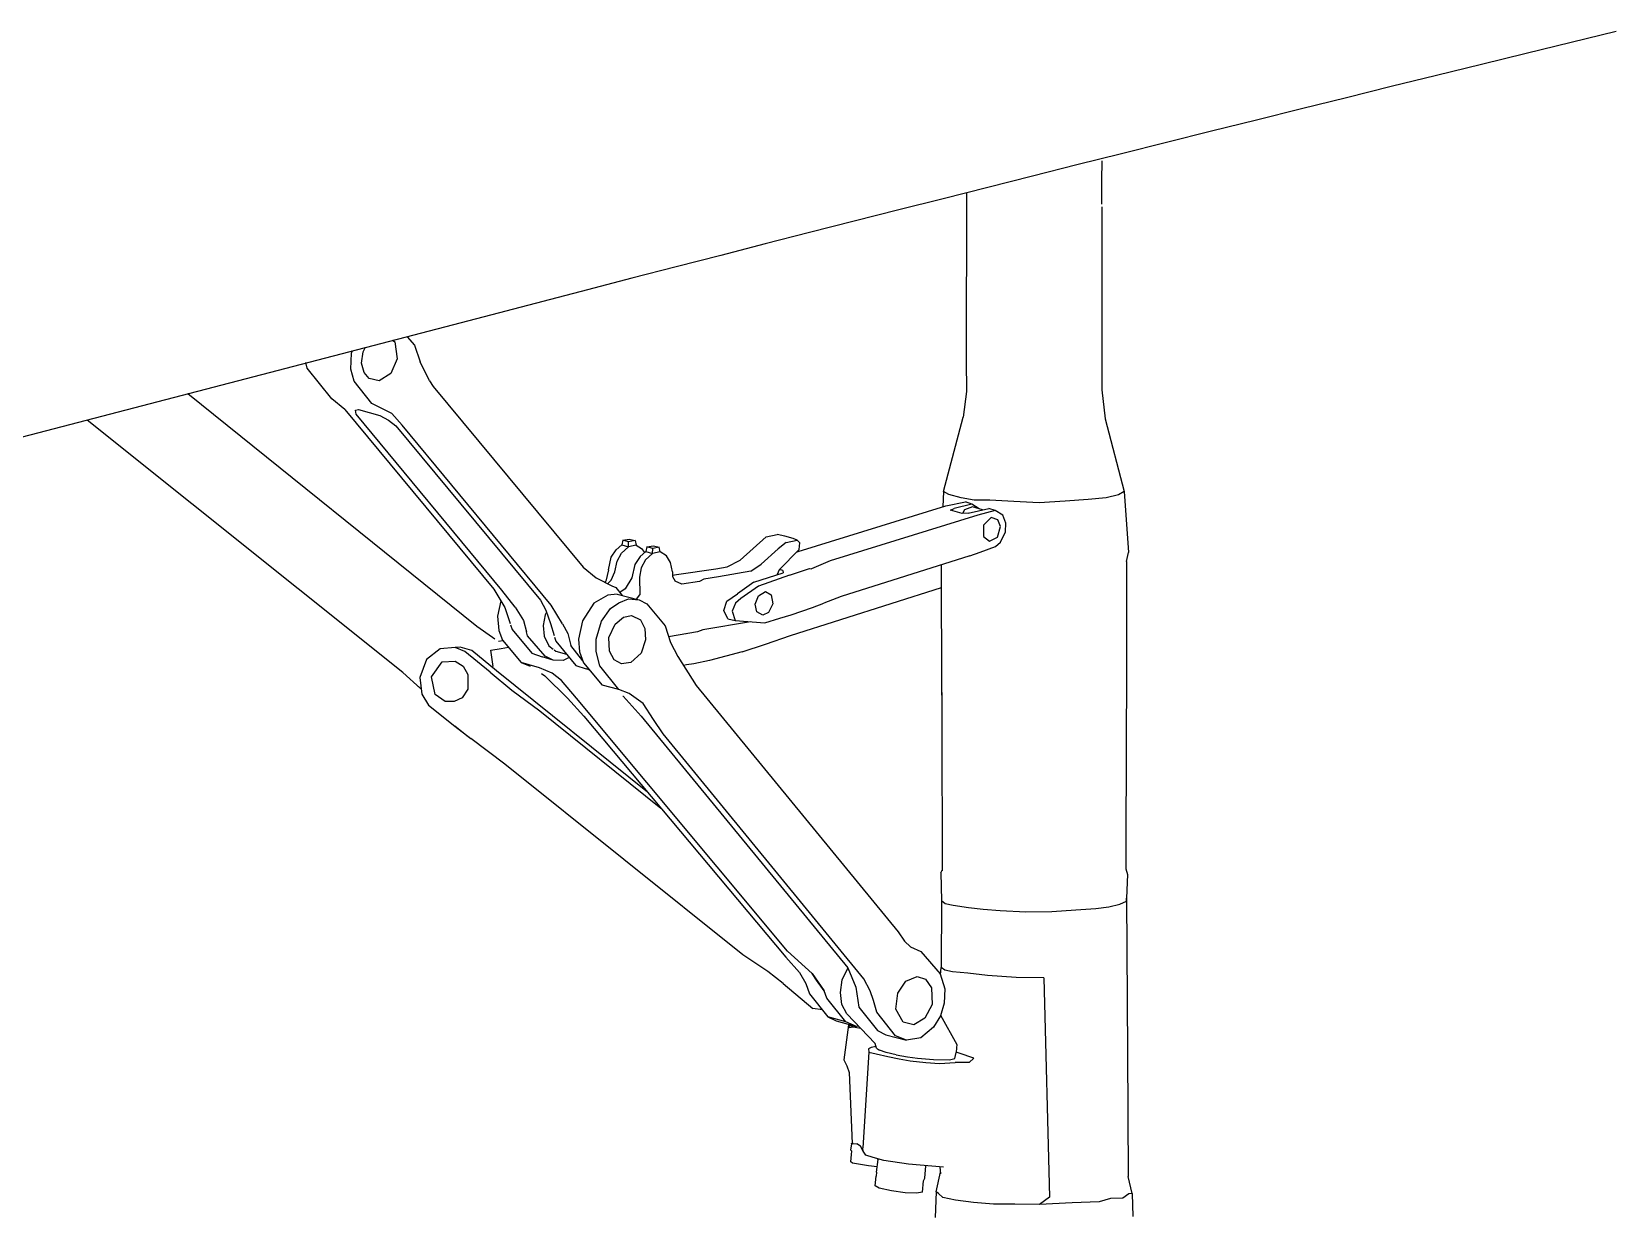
# Model space of a CAD drawing. Header units: millimetres. Extents: x -1718 to 143559, y -78490 to 15626.
# Drawn here: x 114381 to 117695, y 83 to 2559 of the extents above; entities that cross this region are included whole.
import ezdxf

# ---------------------------------------------------------------- set-up
doc = ezdxf.new("R2010")
doc.units = ezdxf.units.MM
doc.header["$MEASUREMENT"] = 0
doc.layers.get('0').update_dxf_attribs({"linetype": 'CONTINUOUS'})

msp = doc.modelspace()

# ---------------------------------------------------------------- linework, layer by layer
at = {"color": 7, "ltscale": 0.03937}
for p, q in [((116627.3, 2287.4), (116627, 2245.8)), ((116343.7, 2220.4), (116342.9, 1868.2)), ((116627, 2245.8), (116627, 2196.4)), ((116627.6, 2190.6), (116627.5, 2145)), ((116627.1, 2145), (116627.4, 1866.3)), ((115143.6, 1907.5), (115148.3, 1871.5)), ((115169.5, 1918.1), (115184.6, 1900.5)), ((115184.6, 1900.5), (115196.9, 1865.2)), ((115051.3, 1850), (115052.2, 1883.3)), ((115073.7, 1862.2), (115077.1, 1886.5)), ((115079.2, 1842.7), (115073.7, 1862.2)), ((115148.3, 1871.5), (115135, 1841.1)), ((115216.2, 1825.5), (115196.9, 1865.2)), ((116342.9, 1868.2), (116343.1, 1803.2)), ((116627.4, 1866.3), (116627.3, 1806.8)), ((115011.5, 1787.9), (114959.1, 1852)), ((115058, 1824.4), (115051.3, 1850)), ((115095.3, 1777.6), (115058, 1824.4)), ((115110.6, 1825.5), (115089.6, 1830)), ((115135, 1841.1), (115110.6, 1825.5)), ((115315.6, 1309.4), (114709, 1798.3)), ((115224.1, 1813.2), (115538.9, 1433.9)), ((116343.1, 1803.2), (116336.2, 1749.2)), ((116627.3, 1806.8), (116634.1, 1745.5)), ((115038.7, 1765.3), (115011.5, 1787.9)), ((115038.7, 1765.3), (115351.5, 1387.6)), ((115067.2, 1765.3), (115112.2, 1752.7)), ((115137.1, 1756.8), (115095.3, 1777.6)), ((115137.1, 1756.8), (115159.1, 1732.5)), ((115367.8, 1386.1), (115062.5, 1755.5)), ((115112.2, 1752.7), (115130.4, 1743)), ((115145.6, 1731.2), (115449, 1365.1)), ((115471.9, 1354.6), (115159.1, 1732.5)), ((116295.4, 1593.1), (116336.2, 1749.2)), ((116634.1, 1745.5), (116674.6, 1592.7)), ((116295.4, 1593.1), (116293.8, 1561.1)), ((116674.6, 1592.7), (116683.3, 1464.8)), ((115989.7, 1467.1), (116299.9, 1563)), ((116299.9, 1563), (116341, 1571.3)), ((116332.4, 1579.5), (116306.5, 1586.6)), ((116354.3, 1566.7), (116317.3, 1557.2)), ((116359.6, 1574.9), (116332.4, 1579.5)), ((116377.1, 1554.4), (116356.2, 1560.5)), ((116392.2, 1574.7), (116359.6, 1574.9)), ((116442.7, 1571.7), (116392.2, 1574.7)), ((116496, 1569.2), (116442.7, 1571.7)), ((116550.8, 1572.8), (116496, 1569.2)), ((116598.5, 1576), (116550.8, 1572.8)), ((116636.6, 1579.7), (116598.5, 1576)), ((116662.6, 1586.2), (116636.6, 1579.7)), ((116367.2, 1543.1), (116057, 1447.4)), ((116334.6, 1546.8), (116309.8, 1554)), ((116346.6, 1547.4), (116390.5, 1557.5)), ((116403.5, 1553), (116367.2, 1543.1)), ((116395.4, 1538.1), (116379.3, 1522.2)), ((115923.1, 1497.8), (115868.6, 1448.6)), ((115923.1, 1497.8), (115946, 1502.5)), ((116379.3, 1522.2), (116379, 1498.6)), ((116408.6, 1497.2), (116414.8, 1519.6)), ((116414.9, 1486.4), (116425.1, 1508.4)), ((115948.3, 1472.4), (115912.7, 1440.1)), ((115964.8, 1486.2), (115948.3, 1472.4)), ((115992.4, 1471.5), (115950.3, 1428.2)), ((115964.8, 1486.2), (115987.8, 1490.8)), ((116350.3, 1457.8), (116372.3, 1465.7)), ((116372.3, 1465.7), (116404.1, 1477.8)), ((115538.9, 1433.9), (115565.9, 1412)), ((115591.7, 1428.7), (115586.4, 1405)), ((115591.7, 1428.7), (115597.6, 1455.3)), ((115605.5, 1424.4), (115610.2, 1446.5)), ((115647.4, 1439.9), (115640.9, 1411.4)), ((115726.1, 1424.1), (115722.4, 1444)), ((115734.8, 1418.9), (115817, 1430.9)), ((115817, 1430.9), (115841.2, 1435)), ((115890.7, 1425.5), (115823, 1413.6)), ((115841.2, 1435), (115868.6, 1448.6)), ((115890.7, 1425.5), (115912.7, 1440.1)), ((115971.5, 1417.3), (116013.9, 1431.1)), ((116057, 1447.4), (116017.7, 1430.9)), ((116350.3, 1457.8), (116080.5, 1372.4)), ((116291.5, 1170.8), (116290.7, 1439)), ((116679, 1446.3), (116679.4, 1168.5)), ((115565.9, 1412), (115598.8, 1394.8)), ((115640.9, 1411.4), (115627, 1388.3)), ((115656.7, 1413), (115657.5, 1376)), ((115782.8, 1404.2), (115745.8, 1398.4)), ((115823, 1413.6), (115791.8, 1408.8)), ((115897.3, 1402.8), (115862.4, 1378.2)), ((115906.9, 1394.3), (115869.6, 1368.5)), ((115897.3, 1402.8), (115958.4, 1422.4)), ((115971.5, 1417.3), (115906.9, 1394.3)), ((115351.5, 1387.6), (115374.4, 1349.4)), ((115366.2, 1363.1), (115359.1, 1331)), ((115396, 1350), (115367.8, 1386.1)), ((115449, 1365.1), (115460.5, 1343.9)), ((115590.3, 1375.5), (115561.3, 1358.2)), ((115610.2, 1377.4), (115590.3, 1375.5)), ((115596, 1347.2), (115613.3, 1359.4)), ((115607.1, 1391.4), (115620.3, 1374.8)), ((115610.2, 1377.4), (115656.5, 1365.4)), ((115613.3, 1359.4), (115633.8, 1367.5)), ((115633.8, 1367.5), (115656.5, 1365.4)), ((115834.1, 1342.9), (115840.4, 1362.6)), ((115840.4, 1362.6), (115862.4, 1378.2)), ((115973.8, 1290.8), (116290.8, 1391.2)), ((116080.5, 1372.4), (116043.7, 1358.5)), ((115359.1, 1331), (115362, 1301)), ((115374.4, 1349.4), (115385.5, 1316.1)), ((115396, 1350), (115413.4, 1322.1)), ((115459, 1334.1), (115454.9, 1311.7)), ((115460.5, 1343.9), (115470, 1315.6)), ((115495.6, 1315.3), (115471.9, 1354.6)), ((115561.3, 1358.2), (115537.2, 1321.5)), ((115577.4, 1321), (115596, 1347.2)), ((115605.7, 1314.6), (115623.1, 1329.1)), ((115640.1, 1332.7), (115658.9, 1323.6)), ((115672.5, 1356.8), (115710.9, 1310.8)), ((115851.5, 1341.8), (115857.9, 1321.8)), ((115919.9, 1317.2), (115951.9, 1327.3)), ((115937.2, 1356.9), (115927.6, 1339)), ((115951.9, 1327.3), (115975.5, 1333.8)), ((115975.5, 1333.8), (116020.2, 1349.1)), ((116020.2, 1349.1), (116043.7, 1358.5)), ((115348.7, 1286.6), (115315.6, 1309.4)), ((115362, 1301), (115369.7, 1280.9)), ((115389.7, 1303.2), (115430.7, 1253.4)), ((115413.4, 1322.1), (115420, 1298.6)), ((115454.9, 1311.7), (115456.8, 1289.5)), ((115470, 1315.6), (115477.8, 1290.7)), ((115495.6, 1315.3), (115506.7, 1294.5)), ((115506.7, 1294.5), (115512.8, 1269.3)), ((115537.2, 1321.5), (115529.1, 1282.7)), ((115565.8, 1282.7), (115577.4, 1321)), ((115592.9, 1286.5), (115605.7, 1314.6)), ((115658.9, 1323.6), (115668.3, 1305.4)), ((115668.3, 1305.4), (115669.8, 1281.8)), ((115710.9, 1310.8), (115721.9, 1276)), ((115778.7, 1298.4), (115718.1, 1288)), ((115890.2, 1319.4), (115789.9, 1302.2)), ((115857.9, 1321.8), (115919.9, 1317.2)), ((115238.5, 1262.5), (115209.6, 1239.9)), ((115270.3, 1265.1), (115238.5, 1262.5)), ((115290.5, 1256.8), (115270.3, 1265.1)), ((115304.8, 1258.8), (115280.8, 1265.9)), ((115344.9, 1259.8), (115366.3, 1263)), ((115350.1, 1225.7), (115344.9, 1259.8)), ((115369.7, 1280.9), (115408.3, 1234)), ((115459.2, 1246.9), (115421.6, 1290.2)), ((115456.8, 1289.5), (115466.5, 1268.9)), ((115481.6, 1278.6), (115523.1, 1227.7)), ((115538.3, 1237.7), (115512.8, 1269.3)), ((115529.1, 1282.7), (115531.3, 1256.5)), ((115565.7, 1256.8), (115565.8, 1282.7)), ((115594.1, 1257.7), (115592.9, 1286.5)), ((115669.8, 1281.8), (115660.2, 1253.2)), ((115721.9, 1276), (115737.3, 1246.5)), ((115872.3, 1256.6), (115921.7, 1272.5)), ((115921.7, 1272.5), (115973.8, 1290.8)), ((115209.6, 1239.9), (115195.6, 1202.7)), ((115220.4, 1203.7), (115242.6, 1235.1)), ((115242.6, 1235.1), (115270.3, 1236.5)), ((115343.4, 1213.5), (115290.5, 1256.8)), ((115356.8, 1216.5), (115304.8, 1258.8)), ((115408.3, 1234), (115427.5, 1226.5)), ((115447.2, 1222.7), (115408.3, 1234)), ((115430.7, 1253.4), (115452.6, 1246.1)), ((115476, 1238.8), (115452.6, 1246.1)), ((115497.1, 1238), (115476, 1238.8)), ((115481.1, 1257.7), (115503.9, 1251.2)), ((115523.1, 1227.7), (115544.9, 1220.4)), ((115531.3, 1256.5), (115539.8, 1233.4)), ((115539.8, 1233.4), (115578.6, 1186.5)), ((115573.4, 1227.2), (115565.7, 1256.8)), ((115613.6, 1177.2), (115573.4, 1227.2)), ((115603.6, 1239.7), (115594.1, 1257.7)), ((115660.2, 1253.2), (115638.5, 1234.1)), ((115737.3, 1246.5), (115776.2, 1185.9)), ((115803.6, 1238.3), (115771.2, 1230.9)), ((115872.3, 1256.6), (115803.6, 1238.3)), ((115197.4, 1179.6), (115160, 1213.1)), ((115195.6, 1202.7), (115200.3, 1167.3)), ((115228.2, 1166.9), (115220.4, 1203.7)), ((115296.5, 1209), (115296.8, 1177.9)), ((115343.4, 1213.5), (115389.2, 1175.7)), ((115673.6, 962), (115356.8, 1216.5)), ((115473.5, 1211.6), (115447.2, 1222.7)), ((115458.1, 1205.7), (115506, 1158.9)), ((115493.3, 1196.2), (115473.5, 1211.6)), ((115524.5, 1158.8), (115493.3, 1196.2)), ((115200.3, 1167.3), (115214, 1144.1)), ((115248.8, 1152.1), (115228.2, 1166.9)), ((115296.8, 1177.9), (115284.6, 1159.9)), ((115389.2, 1175.7), (115447.5, 1132.1)), ((115613.6, 1177.2), (115578.6, 1186.5)), ((115635.3, 1168.5), (115613.6, 1177.2)), ((115622.9, 1163), (115660.3, 1120.9)), ((115664.6, 1148), (115635.3, 1168.5)), ((115776.2, 1185.9), (116200.2, 668.4)), ((116291.5, 1170.8), (116291.6, 1109.8)), ((116679.4, 1168.5), (116678.7, 1104.9)), ((115214, 1144.1), (115269.1, 1100.2)), ((115447.5, 1132.1), (115701.9, 928.2)), ((115506, 1158.9), (115540.3, 1121.3)), ((115967.4, 628), (115524.5, 1158.8)), ((115686.4, 1114.1), (115664.6, 1148)), ((115298.4, 1077.4), (115269.1, 1100.2)), ((115269.1, 1100.2), (115302.8, 1074)), ((115540.3, 1121.3), (115963.9, 615)), ((115660.3, 1120.9), (116094.4, 592.7)), ((115706.4, 1083.8), (115686.4, 1114.1)), ((116291.6, 1109.8), (116292.3, 796.8)), ((116678.7, 1104.9), (116678, 800.5)), ((115374.4, 1020.1), (115302.8, 1074)), ((116127.9, 569.9), (115706.4, 1083.8)), ((115874, 620), (115374.4, 1020.1)), ((116289.2, 792.6), (116291, 734.2)), ((116681.1, 788.5), (116679.3, 739.4)), ((116291, 734.2), (116290.3, 593.8)), ((116679.3, 739.4), (116681.1, 416.3)), ((116315.4, 724.1), (116347.3, 719.2)), ((116347.3, 719.2), (116378.3, 716)), ((116378.3, 716), (116414, 713.4)), ((116414, 713.4), (116468, 710.7)), ((116468, 710.7), (116522.6, 711.1)), ((116522.6, 711.1), (116572.7, 714.3)), ((116572.7, 714.3), (116615, 717.2)), ((116615, 717.2), (116642, 721)), ((116642, 721), (116665.5, 726.7)), ((116200.2, 668.4), (116213.3, 648.9)), ((116226, 637.2), (116247.7, 627.1)), ((115926.3, 584.8), (115874, 620)), ((115963.9, 615), (115992.9, 583.3)), ((116019.3, 580.7), (115967.4, 628)), ((116247.7, 627.1), (116288.1, 580)), ((115958.4, 559.7), (115926.3, 584.8)), ((115992.9, 583.3), (116006.3, 559.8)), ((116019.3, 580.7), (116044.8, 544.6)), ((116044.8, 544.6), (116028.5, 567.1)), ((116078.8, 541), (116082.6, 567.6)), ((116082.6, 567.6), (116094.6, 592.4)), ((116094.4, 592.7), (116111.1, 552)), ((116141.3, 544.7), (116127.9, 569.9)), ((116199.5, 539.9), (116215.8, 565.1)), ((116215.8, 565.1), (116239.7, 574.5)), ((116257, 569.2), (116270, 551)), ((116288.1, 580), (116298.1, 548.5)), ((116346.3, 581.4), (116313.8, 584.5)), ((116387.6, 576.6), (116346.3, 581.4)), ((116447.8, 572.2), (116387.6, 576.6)), ((116505.8, 572.1), (116447.8, 572.2)), ((116505.8, 572.1), (116517.9, 111.5)), ((115958.4, 559.7), (116020.7, 507.7)), ((116006.3, 559.8), (116013.5, 538.4)), ((116013.5, 538.4), (116052.6, 490.2)), ((116082, 515.9), (116078.8, 541)), ((116111.1, 552), (116117.6, 510.2)), ((116148.3, 524.3), (116141.3, 544.7)), ((116195, 506.3), (116199.5, 539.9)), ((116270, 551), (116271.4, 515.5)), ((116298.1, 548.5), (116296.8, 518.6)), ((116040.8, 504.7), (116020.7, 507.7)), ((116090.2, 479.2), (116050.4, 529)), ((116092.3, 496.2), (116082, 515.9)), ((116117.6, 510.2), (116156.9, 461.2)), ((116155, 499.6), (116148.3, 524.3)), ((116194.6, 450.2), (116155, 499.6)), ((116210.5, 478.9), (116195, 506.3)), ((116271.4, 515.5), (116255.8, 486.9)), ((116296.8, 518.6), (116288.6, 492)), ((116090.2, 479.2), (116052.6, 490.2)), ((116069.8, 481.4), (116112.7, 469.6)), ((116095.5, 473), (116085.6, 399.7)), ((116112.7, 469.6), (116090.2, 479.2)), ((116152, 434), (116092.3, 496.2)), ((116232.9, 473.2), (116210.5, 478.9)), ((116255.8, 486.9), (116232.9, 473.2)), ((116274.3, 467.9), (116247.8, 445.5)), ((116288.6, 492), (116274.3, 467.9)), ((116288.9, 493.2), (116323.2, 432.1)), ((116174.1, 452.4), (116217.1, 440.6)), ((116217.1, 440.6), (116194.6, 450.2)), ((116247.8, 445.5), (116217.1, 440.6)), ((116138.3, 415.7), (116126.1, 214.9)), ((116153.5, 412.2), (116178, 406.4)), ((116195.5, 410), (116174.5, 415.1)), ((116178, 406.4), (116202.3, 401.5)), ((116195.5, 410), (116219.7, 406)), ((116202.3, 401.5), (116224.8, 397.8)), ((116219.7, 406), (116240.2, 403.1)), ((116224.8, 397.8), (116258.2, 394)), ((116240.2, 403.1), (116274.3, 400)), ((116274.3, 400), (116307.8, 399.9)), ((116358.8, 402.8), (116327.8, 413.8)), ((116681.1, 416.3), (116682.4, 154.9)), ((116097.3, 373.3), (116103.6, 224)), ((116258.2, 394), (116286.7, 391.7)), ((116286.7, 391.7), (116319.7, 394.3)), ((116348.7, 394.3), (116319.7, 394.3)), ((116137.5, 177.1), (116103.8, 182.9)), ((116170.1, 188.3), (116147.6, 194.2)), ((116154.7, 163.5), (116158.3, 190.5)), ((116221.6, 180.6), (116170.1, 188.3)), ((116294.8, 174), (116221.6, 180.6)), ((116255.9, 151.4), (116257.8, 177.3)), ((116151.4, 134.9), (116154.1, 155.3)), ((116250.9, 121.5), (116253.1, 145.4)), ((116279.7, 122.5), (116288.9, 163.6)), ((116690.8, 119.2), (116682.4, 154.9)), ((116185.8, 124.4), (116160, 129.9)), ((116214.4, 120.5), (116185.8, 124.4)), ((116238.7, 119.7), (116214.4, 120.5)), ((116279.7, 122.5), (116277.9, 68.4)), ((116320.3, 104.9), (116293.6, 110.8)), ((116358, 100.3), (116320.3, 104.9)), ((116400.3, 96.8), (116358, 100.3)), ((116517.9, 111.5), (116496.9, 95.6)), ((116621.9, 101.3), (116565.4, 99.2)), ((116645.8, 108.4), (116621.9, 101.3)), ((116671.5, 109.4), (116645.8, 108.4)), ((116690.8, 119.2), (116692.4, 70.5)), ((116444.5, 96.2), (116400.3, 96.8)), ((116496.9, 95.6), (116444.5, 96.2)), ((116565.4, 99.2), (116496.9, 95.6))]:
    msp.add_line(p, q, dxfattribs=at)
at = {"color": 7, "ltscale": 0.006238}
msp.add_line((115052.2, 1883.3), (115054.5, 1889.2), dxfattribs=at)
at = {"color": 7, "ltscale": 0.010688}
msp.add_line((115077.1, 1886.5), (115081.9, 1896.2), dxfattribs=at)
at = {"color": 7, "ltscale": 0.005635}
msp.add_line((115138.8, 1910.6), (115143.6, 1907.5), dxfattribs=at)
at = {"color": 7, "ltscale": 0.011862}
msp.add_line((114959.1, 1852), (114956.3, 1863.7), dxfattribs=at)
at = {"color": 7, "ltscale": 0.016115}
msp.add_line((115089.6, 1830), (115079.2, 1842.7), dxfattribs=at)
at = {"color": 7, "ltscale": 0.014416}
msp.add_line((115216.2, 1825.5), (115224.1, 1813.2), dxfattribs=at)
at = {"color": 7, "ltscale": 0.002828}
msp.add_line((114997.4, 1804.6), (114999.1, 1802.3), dxfattribs=at)
at = {"color": 7, "ltscale": 0.00648}
msp.add_line((115060.9, 1763.5), (115067.2, 1765.3), dxfattribs=at)
at = {"color": 7, "ltscale": 0.008061}
msp.add_line((115062.5, 1755.5), (115060.9, 1763.5), dxfattribs=at)
at = {"ltscale": 0.03937}
msp.add_line((115160, 1213.1), (114497.4, 1742.5), dxfattribs=at)
at = {"color": 7, "ltscale": 0.018963}
msp.add_line((115130.4, 1743), (115145.6, 1731.2), dxfattribs=at)
at = {"color": 7, "ltscale": 0.012647}
msp.add_line((116306.5, 1586.6), (116295.4, 1593.1), dxfattribs=at)
at = {"color": 7, "ltscale": 0.013451}
for p, q in [((116674.6, 1592.7), (116662.6, 1586.2)), ((115627, 1388.3), (115615.6, 1380.7))]:
    msp.add_line(p, q, dxfattribs=at)
at = {"color": 7, "ltscale": 0.017797}
msp.add_line((116356.2, 1560.5), (116339.3, 1554.2), dxfattribs=at)
at = {"color": 7, "ltscale": 0.01385}
msp.add_line((116354.3, 1566.7), (116341, 1571.3), dxfattribs=at)
at = {"color": 7, "ltscale": 0.018371}
msp.add_line((116370.1, 1556.7), (116354.3, 1566.7), dxfattribs=at)
at = {"color": 7, "ltscale": 0.008067}
msp.add_line((116309.8, 1554), (116317.3, 1557.2), dxfattribs=at)
at = {"color": 7, "ltscale": 0.011821}
msp.add_line((116346.6, 1547.4), (116334.6, 1546.8), dxfattribs=at)
at = {"color": 7, "ltscale": 0.008557}
msp.add_line((116339.3, 1554.2), (116334.7, 1546.8), dxfattribs=at)
at = {"color": 7, "ltscale": 0.000349194}
msp.add_line((116370.2, 1556.4), (116370.1, 1556.7), dxfattribs=at)
at = {"color": 7, "ltscale": 0.013558}
msp.add_line((116403.5, 1553), (116390.5, 1557.5), dxfattribs=at)
at = {"color": 7, "ltscale": 0.014242}
msp.add_line((116409.1, 1533.5), (116395.4, 1538.1), dxfattribs=at)
at = {"color": 7, "ltscale": 0.01865}
msp.add_line((116419.6, 1543), (116403.5, 1553), dxfattribs=at)
at = {"color": 7, "ltscale": 0.01477}
msp.add_line((116414.8, 1519.6), (116409.1, 1533.5), dxfattribs=at)
at = {"color": 7, "ltscale": 0.017378}
msp.add_line((116425.9, 1526.5), (116419.6, 1543), dxfattribs=at)
at = {"color": 7, "ltscale": 0.017777}
msp.add_line((116425.1, 1508.4), (116425.9, 1526.5), dxfattribs=at)
at = {"color": 7, "ltscale": 0.01339}
for p, q in [((115622.2, 1490.8), (115635.6, 1493.1)), ((115672.7, 1476.8), (115686.1, 1479.1))]:
    msp.add_line(p, q, dxfattribs=at)
at = {"color": 7, "ltscale": 0.012198}
msp.add_line((115635.6, 1493.1), (115647.6, 1489.9), dxfattribs=at)
at = {"color": 7, "ltscale": 0.016001}
msp.add_line((115962, 1499.3), (115946, 1502.5), dxfattribs=at)
at = {"color": 7, "ltscale": 0.017605}
msp.add_line((115979.3, 1494.6), (115962, 1499.3), dxfattribs=at)
at = {"color": 7, "ltscale": 0.009175}
msp.add_line((115987.8, 1490.8), (115979.3, 1494.6), dxfattribs=at)
at = {"color": 7, "ltscale": 0.015854}
msp.add_line((116379, 1498.6), (116391.9, 1489), dxfattribs=at)
at = {"color": 7, "ltscale": 0.000459072}
msp.add_line((116379.5, 1519.2), (116379.3, 1518.8), dxfattribs=at)
at = {"color": 7, "ltscale": 0.000666682}
msp.add_line((116380.6, 1497.9), (116379.9, 1497.8), dxfattribs=at)
at = {"color": 7, "ltscale": 0.018346}
msp.add_line((116391.9, 1489), (116408.6, 1497.2), dxfattribs=at)
at = {"color": 7, "ltscale": 0.018237}
msp.add_line((115597.6, 1455.3), (115607.7, 1470.8), dxfattribs=at)
at = {"color": 7, "ltscale": 0.015703}
for p, q in [((115607.7, 1470.8), (115619.8, 1481.2)), ((115670.3, 1467.1), (115658.2, 1456.7))]:
    msp.add_line(p, q, dxfattribs=at)
at = {"color": 7, "ltscale": 0.019208}
msp.add_line((115610.2, 1446.5), (115619.2, 1463.8), dxfattribs=at)
at = {"color": 7, "ltscale": 0.019331}
msp.add_line((115619.2, 1463.8), (115633.6, 1477.1), dxfattribs=at)
at = {"color": 7, "ltscale": 0.009786}
for p, q in [((115622.2, 1490.8), (115619.8, 1481.2)), ((115672.7, 1476.8), (115670.3, 1467.1))]:
    msp.add_line(p, q, dxfattribs=at)
at = {"color": 7, "ltscale": 0.014148}
msp.add_line((115619.8, 1481.2), (115633.6, 1477.1), dxfattribs=at)
at = {"color": 7, "ltscale": 0.012214}
for p, q in [((115634.2, 1487.5), (115622.2, 1490.8)), ((115684.7, 1473.5), (115672.7, 1476.8))]:
    msp.add_line(p, q, dxfattribs=at)
at = {"color": 7, "ltscale": 0.010252}
msp.add_line((115633.6, 1477.1), (115634.2, 1487.5), dxfattribs=at)
at = {"color": 7, "ltscale": 0.016054}
msp.add_line((115649.7, 1480), (115633.6, 1477.1), dxfattribs=at)
at = {"color": 7, "ltscale": 0.0134}
for p, q in [((115647.6, 1489.9), (115634.2, 1487.5)), ((115698.1, 1475.8), (115684.7, 1473.5))]:
    msp.add_line(p, q, dxfattribs=at)
at = {"color": 7, "ltscale": 0.009941}
msp.add_line((115647.6, 1489.9), (115649.7, 1480), dxfattribs=at)
at = {"color": 7, "ltscale": 0.013138}
msp.add_line((115649.7, 1480), (115661.3, 1473.4), dxfattribs=at)
at = {"color": 7, "ltscale": 0.01047}
msp.add_line((115661.3, 1473.4), (115667.8, 1465), dxfattribs=at)
at = {"color": 7, "ltscale": 0.019324}
msp.add_line((115684.1, 1463.1), (115669.7, 1449.8), dxfattribs=at)
at = {"color": 7, "ltscale": 0.01413}
msp.add_line((115670.3, 1467.1), (115684.1, 1463.1), dxfattribs=at)
at = {"color": 7, "ltscale": 0.010241}
msp.add_line((115684.1, 1463.1), (115684.7, 1473.5), dxfattribs=at)
at = {"color": 7, "ltscale": 0.016055}
msp.add_line((115700.1, 1466), (115684.1, 1463.1), dxfattribs=at)
at = {"color": 7, "ltscale": 0.012199}
msp.add_line((115686.1, 1479.1), (115698.1, 1475.8), dxfattribs=at)
at = {"color": 7, "ltscale": 0.009915}
msp.add_line((115700.1, 1466), (115698.1, 1475.8), dxfattribs=at)
at = {"color": 7, "ltscale": 0.015686}
msp.add_line((115713.9, 1458), (115700.1, 1466), dxfattribs=at)
at = {"color": 7, "ltscale": 0.00207}
msp.add_line((115987.6, 1466.6), (115989.7, 1467.1), dxfattribs=at)
at = {"color": 7, "ltscale": 0.007749}
msp.add_line((115993.4, 1485.3), (115987.8, 1490.8), dxfattribs=at)
at = {"color": 7, "ltscale": 0.013581}
msp.add_line((115992.4, 1471.5), (115993.4, 1485.3), dxfattribs=at)
at = {"color": 7, "ltscale": 0.013571}
msp.add_line((116404.1, 1477.8), (116414.9, 1486.4), dxfattribs=at)
at = {"color": 7, "ltscale": 0.018618}
msp.add_line((116679, 1446.3), (116683.3, 1464.8), dxfattribs=at)
at = {"color": 7, "ltscale": 0.019674}
msp.add_line((115658.2, 1456.7), (115647.4, 1439.9), dxfattribs=at)
at = {"color": 7, "ltscale": 0.019522}
msp.add_line((115660.6, 1432.5), (115656.7, 1413), dxfattribs=at)
at = {"color": 7, "ltscale": 0.019185}
msp.add_line((115669.7, 1449.8), (115660.6, 1432.5), dxfattribs=at)
at = {"color": 7, "ltscale": 0.016061}
msp.add_line((115722.4, 1444), (115713.9, 1458), dxfattribs=at)
at = {"color": 7, "ltscale": 0.010562}
msp.add_line((115950.3, 1428.2), (115945.9, 1418.4), dxfattribs=at)
at = {"color": 7, "ltscale": 0.007276}
msp.add_line((115958.1, 1426.9), (115951, 1428.9), dxfattribs=at)
at = {"color": 7, "ltscale": 0.00444}
msp.add_line((115958.1, 1426.9), (115958.4, 1422.4), dxfattribs=at)
at = {"color": 7, "ltscale": 0.003783}
msp.add_line((116013.9, 1431.1), (116017.7, 1430.9), dxfattribs=at)
at = {"color": 7, "ltscale": 0.003445}
msp.add_line((115583.8, 1402.7), (115586.4, 1405), dxfattribs=at)
at = {"color": 7, "ltscale": 0.010179}
msp.add_line((115590.1, 1399.4), (115597.3, 1406.8), dxfattribs=at)
at = {"color": 7, "ltscale": 0.019057}
msp.add_line((115597.3, 1406.8), (115605.5, 1424.4), dxfattribs=at)
at = {"color": 7, "ltscale": 0.008768}
msp.add_line((115598.8, 1394.8), (115607.1, 1391.4), dxfattribs=at)
at = {"color": 7, "ltscale": 0.009205}
msp.add_line((115726.1, 1424.1), (115726.2, 1414.8), dxfattribs=at)
at = {"color": 7, "ltscale": 0.00859}
msp.add_line((115726.1, 1417.6), (115734.8, 1418.9), dxfattribs=at)
at = {"color": 7, "ltscale": 0.011227}
msp.add_line((115726.2, 1414.8), (115732, 1405), dxfattribs=at)
at = {"color": 7, "ltscale": 0.014984}
msp.add_line((115745.8, 1398.4), (115732, 1405), dxfattribs=at)
at = {"color": 7, "ltscale": 0.009916}
msp.add_line((115791.8, 1408.8), (115782.8, 1404.2), dxfattribs=at)
at = {"color": 7, "ltscale": 0.000121581}
msp.add_line((115897.2, 1402.8), (115897.3, 1402.8), dxfattribs=at)
at = {"color": 7, "ltscale": 0.011115}
msp.add_line((115650.8, 1366.9), (115657.5, 1376), dxfattribs=at)
at = {"color": 7, "ltscale": 0.017866}
msp.add_line((115656.5, 1365.4), (115672.5, 1356.8), dxfattribs=at)
at = {"color": 7, "ltscale": 0.018123}
msp.add_line((115858.6, 1358.8), (115851.5, 1341.8), dxfattribs=at)
at = {"color": 7, "ltscale": 0.014452}
msp.add_line((115869.6, 1368.5), (115858.6, 1358.8), dxfattribs=at)
at = {"color": 7, "ltscale": 0.018663}
msp.add_line((115899.7, 1356.5), (115906.5, 1374.2), dxfattribs=at)
at = {"color": 7, "ltscale": 0.016792}
msp.add_line((115906.5, 1374.2), (115921.2, 1383), dxfattribs=at)
at = {"color": 7, "ltscale": 0.013859}
msp.add_line((115921.2, 1383), (115933.4, 1376), dxfattribs=at)
at = {"color": 7, "ltscale": 0.01922}
msp.add_line((115933.4, 1376), (115937.2, 1356.9), dxfattribs=at)
at = {"color": 7, "ltscale": 0.006208}
msp.add_line((115461.9, 1339.6), (115459, 1334.1), dxfattribs=at)
at = {"color": 7, "ltscale": 0.017092}
msp.add_line((115623.1, 1329.1), (115640.1, 1332.7), dxfattribs=at)
at = {"color": 7, "ltscale": 0.018563}
msp.add_line((115842.1, 1325.9), (115834.1, 1342.9), dxfattribs=at)
at = {"color": 7, "ltscale": 0.016016}
msp.add_line((115842.1, 1325.9), (115857.9, 1321.8), dxfattribs=at)
at = {"color": 7, "ltscale": 0.016383}
msp.add_line((115903.6, 1340.3), (115899.7, 1356.5), dxfattribs=at)
at = {"color": 7, "ltscale": 0.013599}
msp.add_line((115915.6, 1333.6), (115903.6, 1340.3), dxfattribs=at)
at = {"color": 7, "ltscale": 0.012952}
msp.add_line((115927.6, 1339), (115915.6, 1333.6), dxfattribs=at)
at = {"color": 7, "ltscale": 0.010192}
msp.add_line((115386.5, 1313.1), (115389.7, 1303.2), dxfattribs=at)
at = {"color": 7, "ltscale": 0.008439}
msp.add_line((115421.6, 1290.2), (115420, 1298.6), dxfattribs=at)
at = {"color": 7, "ltscale": 0.000381773}
msp.add_line((115756.2, 1294.3), (115755.8, 1294.5), dxfattribs=at)
at = {"color": 7, "ltscale": 0.01165}
msp.add_line((115789.9, 1302.2), (115778.7, 1298.4), dxfattribs=at)
at = {"color": 7, "ltscale": 0.010344}
msp.add_line((115280.8, 1265.9), (115270.3, 1265.1), dxfattribs=at)
at = {"color": 7, "ltscale": 0.005847}
msp.add_line((115353.3, 1282.9), (115348.7, 1286.6), dxfattribs=at)
at = {"color": 7, "ltscale": 0.009008}
msp.add_line((115361.2, 1278.7), (115370.2, 1280.3), dxfattribs=at)
at = {"color": 7, "ltscale": 0.015701}
msp.add_line((115366.3, 1263), (115381.9, 1266.1), dxfattribs=at)
at = {"color": 7, "ltscale": 0.011299}
msp.add_line((115466.5, 1268.9), (115475.6, 1261.9), dxfattribs=at)
at = {"color": 7, "ltscale": 0.004056}
msp.add_line((115477.9, 1260.2), (115481.1, 1257.7), dxfattribs=at)
at = {"color": 7, "ltscale": 0.009062}
msp.add_line((115478.8, 1287.4), (115481.6, 1278.6), dxfattribs=at)
at = {"color": 7, "ltscale": 0.019231}
msp.add_line((115270.3, 1236.5), (115286.9, 1226.1), dxfattribs=at)
at = {"color": 7, "ltscale": 0.018406}
msp.add_line((115476, 1238.8), (115459.2, 1246.9), dxfattribs=at)
at = {"color": 7, "ltscale": 0.013731}
msp.add_line((115509.6, 1244.2), (115497.1, 1238), dxfattribs=at)
at = {"color": 7, "ltscale": 0.017826}
msp.add_line((115619.5, 1231.2), (115603.6, 1239.7), dxfattribs=at)
at = {"color": 7, "ltscale": 0.01888}
msp.add_line((115638.5, 1234.1), (115619.5, 1231.2), dxfattribs=at)
at = {"color": 7, "ltscale": 0.006103}
msp.add_line((115755.4, 1228.8), (115749.3, 1227.8), dxfattribs=at)
at = {"color": 7, "ltscale": 0.01565}
msp.add_line((115771.2, 1230.9), (115755.4, 1228.8), dxfattribs=at)
at = {"color": 7, "ltscale": 0.019363}
msp.add_line((115286.9, 1226.1), (115296.5, 1209), dxfattribs=at)
at = {"color": 7, "ltscale": 0.000783543}
msp.add_line((115353.1, 1219.5), (115353.1, 1220.3), dxfattribs=at)
at = {"color": 7, "ltscale": 0.008356}
msp.add_line((115451.2, 1210.6), (115458.1, 1205.7), dxfattribs=at)
at = {"color": 7, "ltscale": 0.007829}
msp.add_line((115552.5, 1218.1), (115544.9, 1220.4), dxfattribs=at)
at = {"color": 7, "ltscale": 0.001566}
msp.add_line((115194.3, 1182.3), (115193.2, 1183.4), dxfattribs=at)
at = {"color": 7, "ltscale": 0.000341295}
msp.add_line((115194.6, 1182.1), (115194.3, 1182.3), dxfattribs=at)
at = {"color": 7, "ltscale": 0.001729}
msp.add_line((115198.8, 1178.5), (115197.4, 1179.6), dxfattribs=at)
at = {"color": 7, "ltscale": 0.018037}
msp.add_line((115284.6, 1159.9), (115268.1, 1151.8), dxfattribs=at)
at = {"color": 7, "ltscale": 0.001126}
msp.add_line((115621.9, 1163.5), (115622.9, 1163), dxfattribs=at)
at = {"color": 7, "ltscale": 0.005752}
msp.add_line((116291.5, 1165), (116291.5, 1170.8), dxfattribs=at)
at = {"color": 7, "ltscale": 0.004723}
msp.add_line((116679.4, 1168.5), (116679.1, 1163.7), dxfattribs=at)
at = {"color": 7, "ltscale": 0.019004}
msp.add_line((115268.1, 1151.8), (115248.8, 1152.1), dxfattribs=at)
at = {"color": 7, "ltscale": 0.005389}
msp.add_line((115302.8, 1074), (115298.4, 1077.4), dxfattribs=at)
at = {"color": 7, "ltscale": 0.006055}
msp.add_line((116289.2, 792.6), (116292.3, 798), dxfattribs=at)
at = {"color": 7, "ltscale": 0.01219}
msp.add_line((116678, 800.5), (116681.1, 788.5), dxfattribs=at)
at = {"color": 7, "ltscale": 0.00978}
msp.add_line((116291, 734.2), (116298.9, 728.2), dxfattribs=at)
at = {"color": 7, "ltscale": 0.014707}
msp.add_line((116665.5, 726.7), (116679, 733.1), dxfattribs=at)
at = {"color": 7, "ltscale": 0.006225}
msp.add_line((116679, 733.1), (116679.3, 739.4), dxfattribs=at)
at = {"color": 7, "ltscale": 0.016716}
msp.add_line((116298.9, 728.2), (116315.4, 724.1), dxfattribs=at)
at = {"color": 7, "ltscale": 0.017008}
msp.add_line((116213.3, 648.9), (116226, 637.2), dxfattribs=at)
at = {"color": 7, "ltscale": 0.016199}
msp.add_line((116028.5, 567.1), (116019.3, 580.7), dxfattribs=at)
at = {"color": 7, "ltscale": 0.017767}
msp.add_line((116239.7, 574.5), (116257, 569.2), dxfattribs=at)
at = {"color": 7, "ltscale": 0.015396}
msp.add_line((116288.6, 578.2), (116290.3, 593.8), dxfattribs=at)
at = {"color": 7, "ltscale": 0.009357}
msp.add_line((116297.9, 588.1), (116290.3, 593.8), dxfattribs=at)
at = {"color": 7, "ltscale": 0.016017}
msp.add_line((116313.8, 584.5), (116297.9, 588.1), dxfattribs=at)
at = {"color": 7, "ltscale": 0.016289}
msp.add_line((116050.4, 529), (116044.8, 544.6), dxfattribs=at)
at = {"color": 7, "ltscale": 0.019006}
for p, q in [((116052.6, 490.2), (116069.8, 481.4)), ((116156.9, 461.2), (116174.1, 452.4))]:
    msp.add_line(p, q, dxfattribs=at)
at = {"color": 7, "ltscale": 0.003553}
msp.add_line((116099.1, 473.3), (116095.5, 473), dxfattribs=at)
at = {"color": 7, "ltscale": 0.005506}
msp.add_line((116095.5, 473), (116097.6, 467.8), dxfattribs=at)
at = {"color": 7, "ltscale": 0.010723}
msp.add_line((116095.5, 473), (116105.6, 468.9), dxfattribs=at)
at = {"color": 7, "ltscale": 0.007967}
msp.add_line((116097.6, 467.8), (116105.6, 468.9), dxfattribs=at)
at = {"color": 7, "ltscale": 0.015304}
msp.add_line((116105.6, 468.9), (116121, 466.3), dxfattribs=at)
at = {"color": 7, "ltscale": 0.004447}
msp.add_line((116117.2, 470.3), (116112.7, 469.6), dxfattribs=at)
at = {"color": 7, "ltscale": 0.010261}
msp.add_line((116154.8, 423.9), (116152, 434), dxfattribs=at)
at = {"color": 7, "ltscale": 0.007535}
msp.add_line((116323.2, 432.1), (116322.4, 424.5), dxfattribs=at)
at = {"color": 7, "ltscale": 0.014236}
msp.add_line((116085.6, 399.7), (116092.5, 387), dxfattribs=at)
at = {"color": 7, "ltscale": 0.006337}
msp.add_line((116143.6, 425.6), (116137.9, 422.5), dxfattribs=at)
at = {"color": 7, "ltscale": 0.0067}
msp.add_line((116137.9, 422.5), (116138.3, 415.7), dxfattribs=at)
at = {"color": 7, "ltscale": 0.015305}
msp.add_line((116138.3, 415.7), (116153.5, 412.2), dxfattribs=at)
at = {"color": 7, "ltscale": 0.010201}
msp.add_line((116153.7, 427.8), (116143.6, 425.6), dxfattribs=at)
at = {"color": 7, "ltscale": 0.007298}
msp.add_line((116154.8, 423.9), (116160.9, 419.8), dxfattribs=at)
at = {"color": 7, "ltscale": 0.014144}
msp.add_line((116174.5, 415.1), (116160.9, 419.8), dxfattribs=at)
at = {"color": 7, "ltscale": 0.011534}
msp.add_line((116307.8, 399.9), (116319.2, 402.5), dxfattribs=at)
at = {"color": 7, "ltscale": 0.012708}
msp.add_line((116319.2, 402.5), (116321.8, 415.2), dxfattribs=at)
at = {"color": 7, "ltscale": 0.009149}
msp.add_line((116322.4, 424.5), (116321.8, 415.2), dxfattribs=at)
at = {"color": 7, "ltscale": 0.006134}
msp.add_line((116327.8, 413.8), (116321.8, 415.4), dxfattribs=at)
at = {"color": 7, "ltscale": 0.012967}
msp.add_line((116348.7, 394.3), (116358.8, 402.8), dxfattribs=at)
at = {"color": 7, "ltscale": 0.014292}
msp.add_line((116092.5, 387), (116097.3, 373.3), dxfattribs=at)
at = {"color": 7, "ltscale": 0.01548}
msp.add_line((116100.7, 185.3), (116102.2, 201), dxfattribs=at)
at = {"color": 7, "ltscale": 0.013181}
msp.add_line((116100.9, 210.2), (116102.4, 223.5), dxfattribs=at)
at = {"color": 7, "ltscale": 0.002798}
msp.add_line((116100.9, 210.2), (116102.8, 208.1), dxfattribs=at)
at = {"color": 7, "ltscale": 0.002093}
msp.add_line((116101.6, 223.4), (116103.6, 224), dxfattribs=at)
at = {"color": 7, "ltscale": 0.003643}
msp.add_line((116105.2, 223.8), (116101.6, 223.4), dxfattribs=at)
at = {"color": 7, "ltscale": 0.007047}
msp.add_line((116102.2, 201), (116102.8, 208.1), dxfattribs=at)
at = {"color": 7, "ltscale": 0.009259}
msp.add_line((116103.6, 224), (116113, 223.1), dxfattribs=at)
at = {"color": 7, "ltscale": 0.009237}
msp.add_line((116121.2, 218.6), (116113, 223.1), dxfattribs=at)
at = {"color": 7, "ltscale": 0.011966}
msp.add_line((116126.3, 207.5), (116121.2, 218.6), dxfattribs=at)
at = {"color": 7, "ltscale": 0.007254}
msp.add_line((116126.3, 207.5), (116126.1, 214.9), dxfattribs=at)
at = {"color": 7, "ltscale": 0.009931}
msp.add_line((116131.8, 199.1), (116126.3, 207.5), dxfattribs=at)
at = {"color": 7, "ltscale": 0.016241}
msp.add_line((116147.6, 194.2), (116131.8, 199.1), dxfattribs=at)
at = {"color": 7, "ltscale": 0.003879}
msp.add_line((116103.8, 182.9), (116100.7, 185.3), dxfattribs=at)
at = {"color": 7, "ltscale": 0.018585}
msp.add_line((116156.2, 175), (116137.5, 177.1), dxfattribs=at)
at = {"color": 7, "ltscale": 0.000629316}
msp.add_line((116156.1, 191.8), (116156.7, 191.5), dxfattribs=at)
at = {"color": 7, "ltscale": 0.001508}
msp.add_line((116156.7, 191.5), (116158.2, 191.1), dxfattribs=at)
at = {"color": 7, "ltscale": 0.001022}
msp.add_line((116158.1, 191.1), (116158.4, 190.2), dxfattribs=at)
at = {"color": 7, "ltscale": 0.013942}
msp.add_line((116289.2, 160.5), (116287.9, 174.6), dxfattribs=at)
at = {"color": 7, "ltscale": 0.009734}
msp.add_line((116160, 129.9), (116151.4, 134.9), dxfattribs=at)
at = {"color": 7, "ltscale": 0.008014}
msp.add_line((116154.7, 163.5), (116154.1, 155.3), dxfattribs=at)
at = {"color": 7, "ltscale": 0.006522}
msp.add_line((116253.1, 145.4), (116255.9, 151.4), dxfattribs=at)
at = {"color": 7, "ltscale": 0.012141}
msp.add_line((116250.9, 121.5), (116238.7, 119.7), dxfattribs=at)
at = {"color": 7, "ltscale": 0.005989}
msp.add_line((116284.6, 118.9), (116279.7, 122.5), dxfattribs=at)
at = {"color": 7, "ltscale": 0.01194}
msp.add_line((116293.6, 110.8), (116284.6, 118.9), dxfattribs=at)
at = {"color": 7, "ltscale": 0.015308}
msp.add_line((116684.4, 118.1), (116671.5, 109.4), dxfattribs=at)
at = {"color": 7, "ltscale": 0.006381}
msp.add_line((116690.8, 119.2), (116684.4, 118.1), dxfattribs=at)
at = {"ltscale": 0.03937}
msp.add_lwpolyline([(117707.2, 2558.8), (117612.7, 2535.8), (117518.4, 2512.8), (117424.1, 2489.6), (117329.6, 2466.4), (117235.1, 2443.1), (117140.7, 2419.8), (117046.4, 2396.4), (116951.9, 2372.9), (116857.5, 2349.4), (116763.3, 2325.9), (116669, 2302.3), (116575.3, 2278.7), (116481.6, 2255.2), (116388, 2231.6), (116294.4, 2207.9), (116201, 2184.2), (116107.5, 2160.5), (116014.1, 2136.7), (115920.7, 2112.8), (115827.4, 2088.8), (115734, 2064.8), (115640.7, 2040.7), (115547.5, 2016.5), (115454.1, 1992.3), (115298.5, 1951.7), (114226.2, 1671.8)], dxfattribs=at)

doc.saveas('drawing.dxf')
